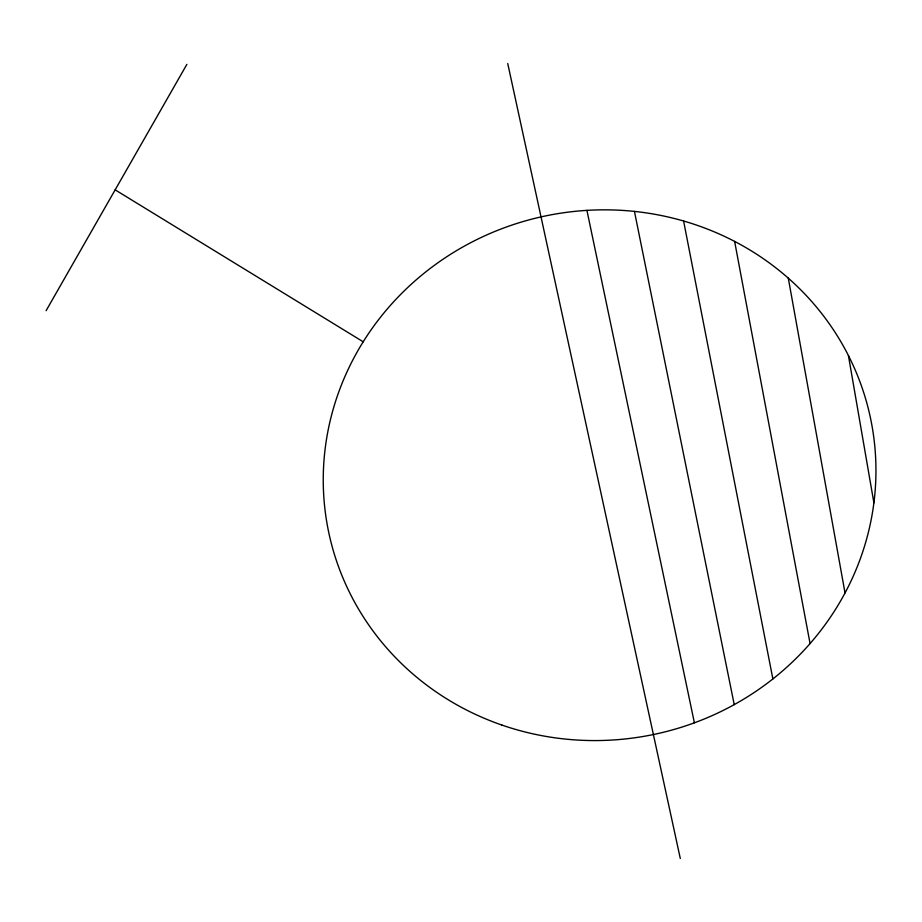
<?xml version="1.0" encoding="UTF-8"?>
<svg xmlns="http://www.w3.org/2000/svg" width="922" height="922" viewBox="0 0 922 922"><rect width="100%" height="100%" fill="white"/><g stroke="black" fill="none" stroke-linecap="round" stroke-linejoin="round"><path stroke-width="1.38" d="M46.1 310.691L186.866 64.379M115.158 189.851L363.199 341.797M507.734 63.514L680.298 858.486M586.922 210.366L694.393 722.825M634.44 211.392L734.235 704.627M683.594 220.992L772.878 678.938M734.627 241.391L810.069 643.556M788.287 278.121L845.036 592.961M848.424 355.535L873.895 502.824M501.914 725.072A276.854 264.868 -11.8 0 0 872.316 427.67A276.854 264.868 -11.8 0 0 424.546 272.866A276.854 264.868 -11.8 0 0 501.914 725.072"/></g></svg>
